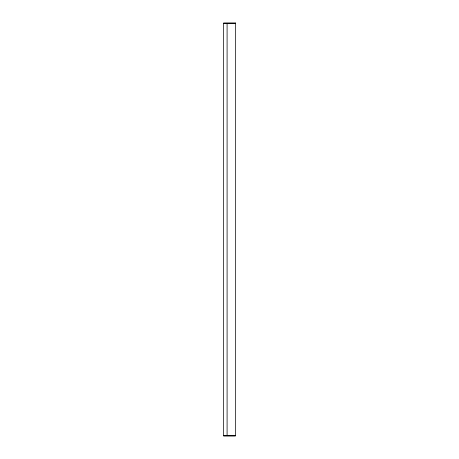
<?xml version="1.0" encoding="UTF-8"?>
<svg xmlns="http://www.w3.org/2000/svg" width="459" height="459" viewBox="0 0 459 459"><rect width="100%" height="100%" fill="white"/><g stroke="black" fill="none" stroke-linecap="round" stroke-linejoin="round"><path stroke-width="0.69" d="M223.648 23.639L235.352 23.639M223.648 435.361L235.352 435.361M227.09 23.639L227.09 435.361M235.352 22.95L223.648 22.95L223.648 436.05L235.352 436.05L235.352 22.95"/></g></svg>
